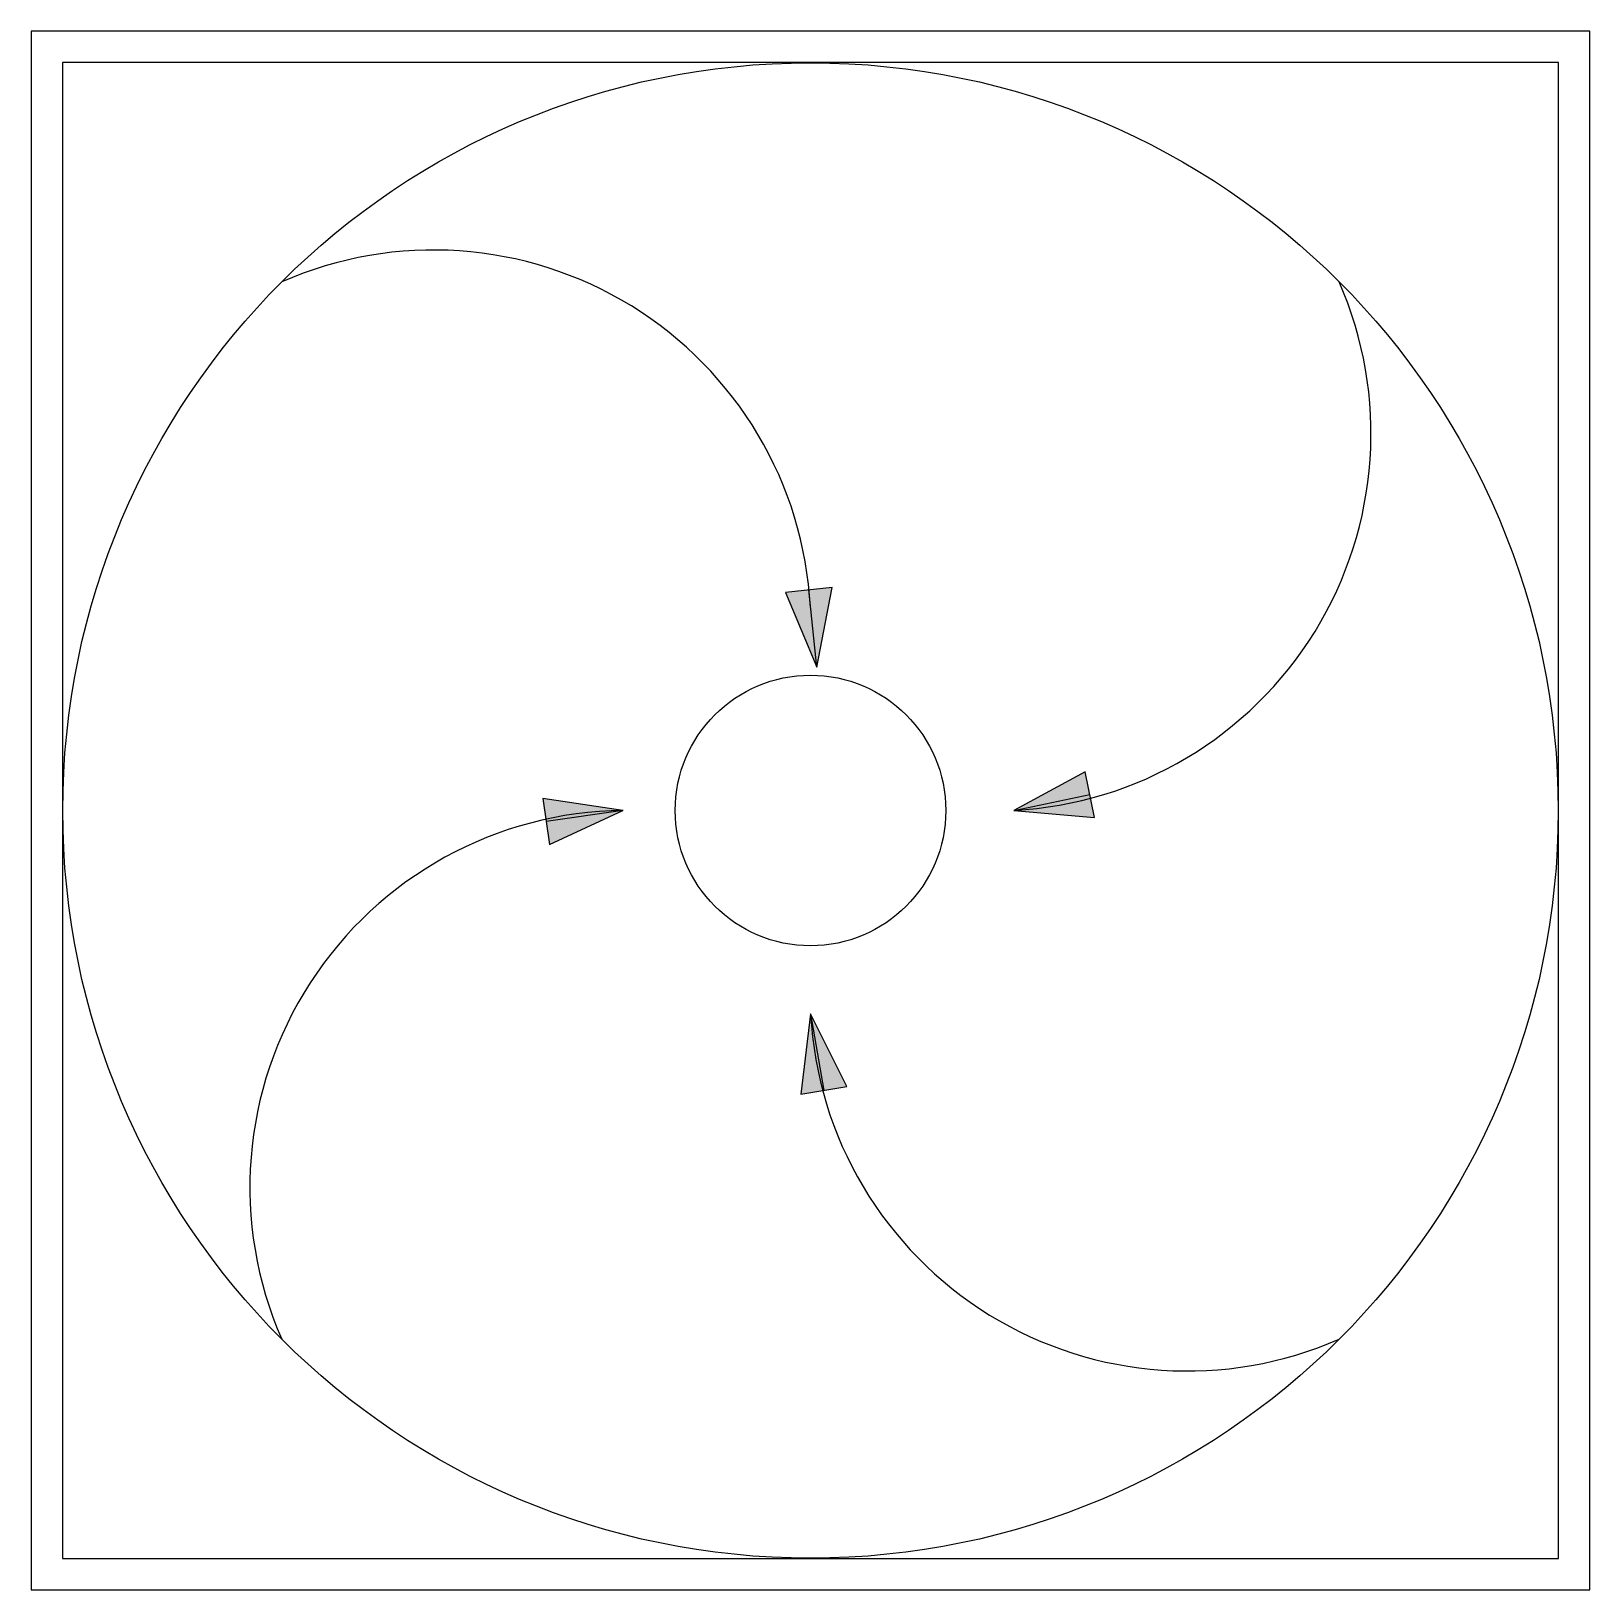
# Model space of a CAD drawing. Header units: millimetres. Extents: x 0 to 1000, y 0 to 1000.
import ezdxf

# ---------------------------------------------------------------- set-up
doc = ezdxf.new("R2010")
doc.units = ezdxf.units.MM
doc.layers.get('0').update_dxf_attribs({"color": 2})
doc.layers.add('1', color=1, linetype='Continuous')
doc.layers.add('2', color=7, linetype='Continuous')

msp = doc.modelspace()

# ---------------------------------------------------------------- hatches: boundary and pattern name
at = {"layer": '2'}
for points in [[(504, 591.9), (513.8, 643), (484, 639.9)], [(630.5, 500), (682.3, 495.5), (676.2, 524.8)], [(379.7, 500), (328.3, 507.7), (332.5, 478.1)], [(500, 369.5), (493.8, 317.9), (523.3, 323)]]:
    msp.add_hatch(color=256, dxfattribs=at).paths.add_polyline_path(points)

# ---------------------------------------------------------------- linework, layer by layer
at = {"color": 2}
msp.add_lwpolyline([(0, 0), (1000, 0), (1000, 1000), (0, 1000)], close=True, dxfattribs=at)
at = {"layer": '1', "color": 1}
for p, q in [((980, 980), (20, 980)), ((20, 980), (20, 20)), ((980, 20), (980, 980)), ((20, 20), (980, 20))]:
    msp.add_line(p, q, dxfattribs=at)
at = {"layer": '2'}
for p, q in [((513.8, 643), (484, 639.9)), ((513.8, 643), (484, 639.9)), ((504, 591.9), (498.9, 641.5)), ((504, 591.9), (513.8, 643)), ((484, 639.9), (504, 591.9)), ((676.2, 524.8), (630.5, 500)), ((682.3, 495.5), (676.2, 524.8)), ((682.3, 495.5), (676.2, 524.8)), ((630.5, 500), (679.3, 510.2)), ((328.3, 507.7), (332.5, 478.1)), ((328.3, 507.7), (332.5, 478.1)), ((379.7, 500), (328.3, 507.7)), ((379.7, 500), (330.4, 492.9)), ((332.5, 478.1), (379.7, 500)), ((630.5, 500), (682.3, 495.5)), ((500, 369.5), (493.8, 317.9)), ((523.3, 323), (500, 369.5)), ((500, 369.5), (508.5, 320.4)), ((493.8, 317.9), (523.3, 323)), ((493.8, 317.9), (523.3, 323))]:
    msp.add_line(p, q, dxfattribs=at)
for radius in [479.7, 86.8]:
    msp.add_circle((500, 500), radius, dxfattribs=at)
for centre, radius, start, end in [((258.2, 617.5), 242.1, 3.065, 113.7216), ((617.5, 741.8), 242.1, 273.065, 23.7216), ((382.1, 258.2), 241.8, 90.5499, 203.7667), ((741.8, 382.5), 242.1, 183.065, 293.7216)]:
    msp.add_arc(centre, radius, start, end, dxfattribs=at)

doc.saveas('drawing.dxf')
